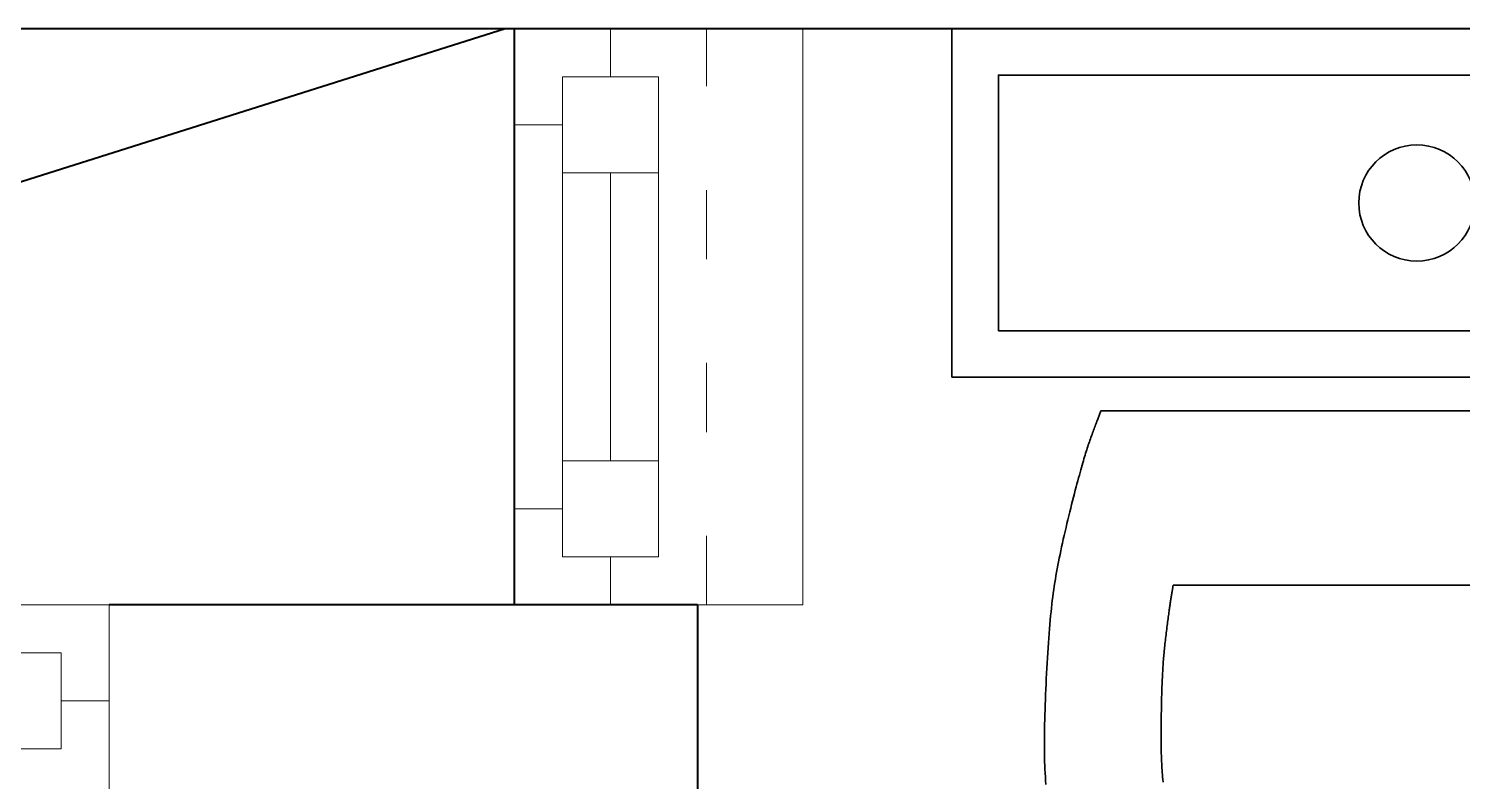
# Model space of a CAD drawing. Header units: millimetres. Extents: x 48 to 2669, y 23 to 1916.
# Drawn here: x 1708.5 to 1783.1, y 891.9 to 931.1 of the extents above; entities that cross this region are included whole.
import ezdxf

# ---------------------------------------------------------------- set-up
doc = ezdxf.new("R2010")
doc.units = ezdxf.units.MM
doc.linetypes.add('ACAD_ISO03W100', pattern=[30, 12, -18])
doc.layers.add('14_ISLAK_MEKAN_TEFRİŞ', color=134, linetype='Continuous')
for name, color, linetype, lineweight in [('DUVAR40', 7, 'Continuous', 40), ('KAPI-PEN', 155, 'Continuous', 18), ('M_ÖLÇÜ_İÇ', 135, 'Continuous', 18)]:
    doc.layers.add(name, color=color, linetype=linetype, lineweight=lineweight)

# ---------------------------------------------------------------- blocks, each defined once
blk = doc.blocks.new('6788')
at = {"layer": 'KAPI-PEN', "ltscale": 0.2}
for p, q in [((-22.316913, 0.000005), (-22.316915, -9.999995)), ((27.683087, -0.000007), (27.683085, -10.000007)), ((27.683085, -10.000007), (27.683085, -10.000007))]:
    blk.add_line(p, q, dxfattribs=at)
at = {"layer": 'KAPI-PEN', "color": 134, "linetype": 'Continuous', "lineweight": 18}
for p, q in [((-22.316913, 0.000005), (-17.316913, 0.000004)), ((-17.316913, 0.000004), (-17.316913, -2.499996)), ((-17.316913, 0.000004), (22.683087, -0.000006)), ((22.683087, -2.500006), (22.683087, -0.000006)), ((22.683087, -0.000006), (27.683087, -0.000007)), ((-19.816913, -2.499995), (-19.816914, -4.999995)), ((-19.816914, -7.499995), (-19.816913, -2.499995)), ((-17.316913, -2.499996), (-19.816913, -2.499995)), ((-19.816913, -2.499995), (-14.816913, -2.499996)), ((-14.816913, -2.499996), (-14.816914, -7.499996)), ((20.183087, -2.500005), (-14.816913, -2.499996)), ((20.183086, -7.500005), (20.183087, -2.500005)), ((20.183087, -2.500005), (25.183087, -2.500006)), ((25.183087, -2.500006), (22.683087, -2.500006)), ((25.183086, -5.000006), (25.183087, -2.500006)), ((25.183087, -2.500006), (25.183086, -7.500006)), ((-19.816914, -4.999995), (-22.316914, -4.999995)), ((20.183086, -5.000005), (-14.816914, -4.999996)), ((27.683086, -5.000007), (25.183086, -5.000006)), ((-14.816914, -7.499996), (-19.816914, -7.499995)), ((20.183086, -7.500005), (-14.816914, -7.499996)), ((25.183086, -7.500006), (20.183086, -7.500005)), ((-22.316915, -9.999995), (-22.316916, -14.999995)), ((27.683084, -15.000007), (27.683085, -10.000007)), ((-22.316916, -14.999995), (27.683084, -15.000007))]:
    blk.add_line(p, q, dxfattribs=at)
at = {"layer": 'KAPI-PEN', "color": 134, "linetype": 'ACAD_ISO03W100', "lineweight": 18, "ltscale": 0.3}
blk.add_line((27.683085, -10.000007), (-22.316915, -9.999995), dxfattribs=at)
blk = doc.blocks.new('678678')
at = {"layer": 'DUVAR40'}
blk.add_line((-7.499995, -13.107839), (-7.499995, 16.892161), dxfattribs=at)
at = {"layer": 'KAPI-PEN', "ltscale": 0.2}
for p, q in [((-7.500007, 16.892161), (2.499993, 16.892164)), ((-7.499995, -13.107839), (2.500005, -13.107836)), ((2.500005, -13.107836), (2.500005, -13.107836))]:
    blk.add_line(p, q, dxfattribs=at)
at = {"layer": 'KAPI-PEN', "color": 134, "linetype": 'Continuous', "lineweight": 18}
for p, q in [((-7.500007, 16.892161), (-7.500006, 11.892161)), ((-7.499995, -13.107839), (-7.499995, 16.892161)), ((-2.500007, 14.392162), (-2.500007, 16.892162)), ((2.499993, 16.892164), (7.499993, 16.892165)), ((7.499993, 16.892165), (7.500005, -13.107835)), ((-0.000007, 14.392163), (-5.000007, 14.392162)), ((-5.000006, 11.892162), (-5.000007, 14.392162)), ((-5.000007, 14.392162), (-2.500007, 14.392162)), ((-5.000007, 14.392162), (-5.000005, 9.392162)), ((-0.000005, 9.392163), (-0.000007, 14.392163)), ((-7.500006, 11.892161), (-5.000006, 11.892162)), ((-5.000005, 9.392162), (-0.000005, 9.392163)), ((-4.999997, -5.607838), (-5.000005, 9.392162)), ((-2.499997, -5.607838), (-2.500005, 9.392162)), ((0.000003, -5.607837), (-0.000005, 9.392163)), ((0.000003, -5.607837), (-4.999997, -5.607838)), ((-4.999997, -5.607838), (-4.999996, -10.607838)), ((0.000004, -10.607837), (0.000003, -5.607837)), ((-4.999996, -8.107838), (-7.499996, -8.107839)), ((-7.499996, -8.107839), (-7.499995, -13.107839)), ((-4.999996, -10.607838), (-4.999996, -8.107838)), ((-4.999996, -10.607838), (0.000004, -10.607837)), ((-2.499996, -10.607838), (-4.999996, -10.607838)), ((-2.499995, -13.107838), (-2.499996, -10.607838)), ((7.500005, -13.107835), (2.500005, -13.107836))]:
    blk.add_line(p, q, dxfattribs=at)
at = {"layer": 'KAPI-PEN', "color": 134, "linetype": 'ACAD_ISO03W100', "lineweight": 18, "ltscale": 0.3}
blk.add_line((2.500005, -13.107836), (2.499993, 16.892164), dxfattribs=at)
blk = doc.blocks.new('werftgyu')
at = {"color": 0, "lineweight": 35}
for p, q in [((474628.653721, 4589899.385967), (474628.653721, 4589932.267673)), ((474637.728721, 4589903.146983), (474637.728721, 4589928.50646))]:
    blk.add_line(p, q, dxfattribs=at)
at = {"color": 0, "lineweight": 35, "flags": 128}
for points in [[(474626.915142, 4589891.62682), (474626.915142, 4589940.02682), (474608.765142, 4589940.02682), (474608.765142, 4589891.62682)], [(474624.495142, 4589894.04682), (474624.495142, 4589937.60682), (474611.185142, 4589937.60682), (474611.185142, 4589894.04682)]]:
    blk.add_lwpolyline(points, close=True, dxfattribs=at)
at = {"color": 0, "lineweight": 35}
for points in [[(474628.653721, 4589899.385967, 0), (474628.653721, 4589899.385967, 0), (474628.908948, 4589899.28773, 0), (474628.949116, 4589899.272271, 0), (474628.992932, 4589899.255423, 0), (474629.040216, 4589899.237268, 0), (474629.090786, 4589899.21789, 0), (474629.144462, 4589899.197373, 0), (474629.201064, 4589899.1758, 0), (474629.260412, 4589899.153255, 0), (474629.322324, 4589899.129821, 0), (474629.38662, 4589899.105582, 0), (474629.453119, 4589899.080621, 0), (474629.521642, 4589899.055022, 0), (474629.592007, 4589899.028868, 0), (474629.664034, 4589899.002244, 0), (474629.737542, 4589898.975232, 0), (474629.812352, 4589898.947916, 0), (474629.888281, 4589898.92038, 0), (474629.965151, 4589898.892707, 0), (474630.042779, 4589898.86498, 0), (474630.120987, 4589898.837284, 0), (474630.199592, 4589898.809702, 0), (474630.278505, 4589898.782288, 0), (474630.357996, 4589898.754982, 0), (474630.438425, 4589898.727695, 0), (474630.520151, 4589898.700336, 0), (474630.603535, 4589898.672816, 0), (474630.688936, 4589898.645046, 0), (474630.776716, 4589898.616937, 0), (474630.867232, 4589898.588398, 0), (474630.960847, 4589898.55934, 0), (474631.057919, 4589898.529674, 0), (474631.158809, 4589898.49931, 0), (474631.263877, 4589898.468159, 0), (474631.373483, 4589898.436131, 0), (474631.487986, 4589898.403136, 0), (474631.607747, 4589898.369086, 0), (474631.733126, 4589898.333889, 0), (474631.864482, 4589898.297458, 0), (474632.002176, 4589898.259703, 0), (474632.146568, 4589898.220533, 0), (474632.298018, 4589898.17986, 0), (474632.456733, 4589898.137637, 0), (474632.622308, 4589898.093986, 0), (474632.794186, 4589898.049075, 0), (474632.971808, 4589898.00307, 0), (474633.154619, 4589897.956136, 0), (474633.34206, 4589897.908441, 0), (474633.533573, 4589897.860149, 0), (474633.728601, 4589897.811429, 0), (474633.926586, 4589897.762445, 0), (474634.126972, 4589897.713364, 0), (474634.329199, 4589897.664353, 0), (474634.532712, 4589897.615576, 0), (474634.736952, 4589897.567202, 0), (474634.941361, 4589897.519396, 0), (474635.145383, 4589897.472323, 0), (474635.348459, 4589897.426152, 0), (474635.550032, 4589897.381046, 0), (474635.749545, 4589897.337174, 0), (474635.94644, 4589897.294701, 0), (474636.140159, 4589897.253793, 0), (474636.330335, 4589897.214578, 0), (474636.517361, 4589897.177025, 0), (474636.701818, 4589897.141067, 0), (474636.884289, 4589897.106635, 0), (474637.065356, 4589897.07366, 0), (474637.245602, 4589897.042074, 0), (474637.425609, 4589897.011808, 0), (474637.605959, 4589896.982793, 0), (474637.787236, 4589896.954961, 0), (474637.97002, 4589896.928243, 0), (474638.154895, 4589896.902571, 0), (474638.342443, 4589896.877875, 0), (474638.533246, 4589896.854089, 0), (474638.727887, 4589896.831142, 0), (474638.926948, 4589896.808966, 0), (474639.131011, 4589896.787493, 0), (474639.340659, 4589896.766654, 0), (474639.556474, 4589896.746381, 0), (474639.779039, 4589896.726605, 0), (474640.008935, 4589896.707257, 0), (474640.246518, 4589896.688286, 0), (474640.491233, 4589896.669714, 0), (474640.7423, 4589896.651581, 0), (474640.998935, 4589896.633924, 0), (474641.260358, 4589896.616783, 0), (474641.525787, 4589896.600197, 0), (474641.794439, 4589896.584206, 0), (474642.065534, 4589896.568848, 0), (474642.338289, 4589896.554163, 0), (474642.611923, 4589896.540189, 0), (474642.885655, 4589896.526966, 0), (474643.158701, 4589896.514532, 0), (474643.430282, 4589896.502928, 0), (474643.699615, 4589896.492191, 0), (474643.965917, 4589896.482361, 0), (474644.228409, 4589896.473478, 0), (474644.486308, 4589896.46558, 0), (474644.738831, 4589896.458706, 0), (474644.985199, 4589896.452895, 0), (474645.224628, 4589896.448187, 0), (474645.456593, 4589896.44462, 0), (474645.681593, 4589896.442227, 0), (474645.900382, 4589896.441044, 0), (474646.113715, 4589896.441103, 0), (474646.322345, 4589896.442438, 0), (474646.527028, 4589896.445082, 0), (474646.728519, 4589896.449069, 0), (474646.927571, 4589896.454433, 0), (474647.124939, 4589896.461207, 0), (474647.321377, 4589896.469424, 0), (474647.51764, 4589896.479119, 0), (474647.714483, 4589896.490325, 0), (474647.91266, 4589896.503075, 0), (474648.112925, 4589896.517403, 0)], [(474637.728721, 4589903.146983, 0), (474637.728721, 4589903.146983, 0), (474637.814038, 4589903.132074, 0), (474637.827465, 4589903.129728, 0), (474637.842109, 4589903.12717, 0), (474637.857905, 4589903.124414, 0), (474637.874792, 4589903.121471, 0), (474637.892705, 4589903.118353, 0), (474637.911581, 4589903.115074, 0), (474637.931357, 4589903.111645, 0), (474637.95197, 4589903.108078, 0), (474637.973356, 4589903.104386, 0), (474637.995452, 4589903.100582, 0), (474638.018195, 4589903.096677, 0), (474638.041522, 4589903.092684, 0), (474638.065368, 4589903.088615, 0), (474638.089671, 4589903.084483, 0), (474638.114368, 4589903.080299, 0), (474638.139395, 4589903.076077, 0), (474638.164689, 4589903.071828, 0), (474638.190187, 4589903.067565, 0), (474638.215825, 4589903.0633, 0), (474638.24154, 4589903.059046, 0), (474638.267312, 4589903.054808, 0), (474638.293298, 4589903.050565, 0), (474638.319695, 4589903.046291, 0), (474638.346704, 4589903.041959, 0), (474638.374524, 4589903.037541, 0), (474638.403353, 4589903.03301, 0), (474638.433391, 4589903.02834, 0), (474638.464838, 4589903.023503, 0), (474638.497892, 4589903.018472, 0), (474638.532753, 4589903.01322, 0), (474638.56962, 4589903.007721, 0), (474638.608691, 4589903.001946, 0), (474638.650168, 4589902.99587, 0), (474638.694248, 4589902.989464, 0), (474638.74113, 4589902.982702, 0), (474638.791015, 4589902.975557, 0), (474638.844101, 4589902.968001, 0), (474638.900587, 4589902.960008, 0), (474638.960673, 4589902.95155, 0), (474639.024558, 4589902.942601, 0), (474639.092365, 4589902.933146, 0), (474639.163909, 4589902.923218, 0), (474639.238929, 4589902.912862, 0), (474639.317166, 4589902.902126, 0), (474639.398359, 4589902.891055, 0), (474639.482246, 4589902.879694, 0), (474639.568567, 4589902.86809, 0), (474639.657061, 4589902.856288, 0), (474639.747469, 4589902.844335, 0), (474639.839528, 4589902.832276, 0), (474639.932978, 4589902.820157, 0), (474640.02756, 4589902.808024, 0), (474640.123011, 4589902.795923, 0), (474640.219072, 4589902.783899, 0), (474640.315481, 4589902.771999, 0), (474640.411979, 4589902.760268, 0), (474640.508304, 4589902.748753, 0), (474640.604195, 4589902.737499, 0), (474640.699392, 4589902.726552, 0), (474640.793635, 4589902.715958, 0), (474640.88675, 4589902.705752, 0), (474640.978916, 4589902.695933, 0), (474641.070399, 4589902.686488, 0), (474641.161466, 4589902.677404, 0), (474641.252383, 4589902.668669, 0), (474641.343416, 4589902.660271, 0), (474641.434831, 4589902.652196, 0), (474641.526896, 4589902.644432, 0), (474641.619875, 4589902.636967, 0), (474641.714036, 4589902.629789, 0), (474641.809645, 4589902.622884, 0), (474641.906968, 4589902.616241, 0), (474642.006272, 4589902.609846, 0), (474642.107822, 4589902.603688, 0), (474642.211886, 4589902.597754, 0), (474642.318729, 4589902.592032, 0), (474642.428618, 4589902.586508, 0), (474642.541819, 4589902.58117, 0), (474642.658598, 4589902.576007, 0), (474642.779222, 4589902.571005, 0), (474642.903845, 4589902.566155, 0), (474643.03217, 4589902.561463, 0), (474643.163788, 4589902.556936, 0), (474643.29829, 4589902.552584, 0), (474643.435268, 4589902.548415, 0), (474643.574312, 4589902.544438, 0), (474643.715014, 4589902.54066, 0), (474643.856965, 4589902.53709, 0), (474643.999755, 4589902.533738, 0), (474644.142976, 4589902.530611, 0), (474644.286219, 4589902.527717, 0), (474644.429074, 4589902.525066, 0), (474644.571134, 4589902.522666, 0), (474644.711989, 4589902.520525, 0), (474644.85123, 4589902.518652, 0), (474644.988448, 4589902.517055, 0), (474645.123235, 4589902.515744, 0), (474645.255181, 4589902.514725, 0), (474645.383877, 4589902.514008, 0), (474645.508916, 4589902.513602, 0), (474645.630026, 4589902.513515, 0), (474645.747498, 4589902.513764, 0), (474645.861761, 4589902.514365, 0), (474645.973243, 4589902.515334, 0), (474646.082375, 4589902.516688, 0), (474646.189584, 4589902.518443, 0), (474646.2953, 4589902.520616, 0), (474646.399951, 4589902.523223, 0), (474646.503968, 4589902.526281, 0), (474646.607778, 4589902.529807, 0), (474646.711812, 4589902.533816, 0), (474646.816497, 4589902.538326, 0), (474646.922263, 4589902.543353, 0), (474647.02954, 4589902.548913, 0), (474647.138755, 4589902.555023, 0), (474647.250338, 4589902.5617, 0), (474647.364719, 4589902.568959, 0), (474647.482325, 4589902.576818, 0), (474647.603587, 4589902.585293, 0), (474647.728932, 4589902.594401, 0), (474647.858648, 4589902.604148, 0), (474647.992443, 4589902.614509, 0)]]:
    blk.add_polyline3d(points, dxfattribs=at)
blk.add_circle((474617.840142, 4589915.82682), 3.025, dxfattribs=at)

msp = doc.modelspace()

# ---------------------------------------------------------------- linework, layer by layer
at = {"layer": 'DUVAR40'}
for p, q in [((1638.273439, 931.051773), (1908.273439, 931.051773)), ((1638.273439, 901.051773), (1733.273439, 931.051773)), ((1743.273439, 901.051773), (1712.656261, 901.051773)), ((1743.273439, 901.051773), (1743.273439, 681.051659))]:
    msp.add_line(p, q, dxfattribs=at)

# ---------------------------------------------------------------- block references
at = {"layer": '14_ISLAK_MEKAN_TEFRİŞ', "rotation": 270}
msp.add_blockref('werftgyu', (-4588135.105861, 475539.816915), dxfattribs=at)
at = {"layer": 'M_ÖLÇÜ_İÇ'}
for name, p in [('678678', (1741.25689, 914.159611)), ('6788', (1684.973176, 901.051768))]:
    msp.add_blockref(name, p, dxfattribs=at)

doc.saveas('drawing.dxf')
